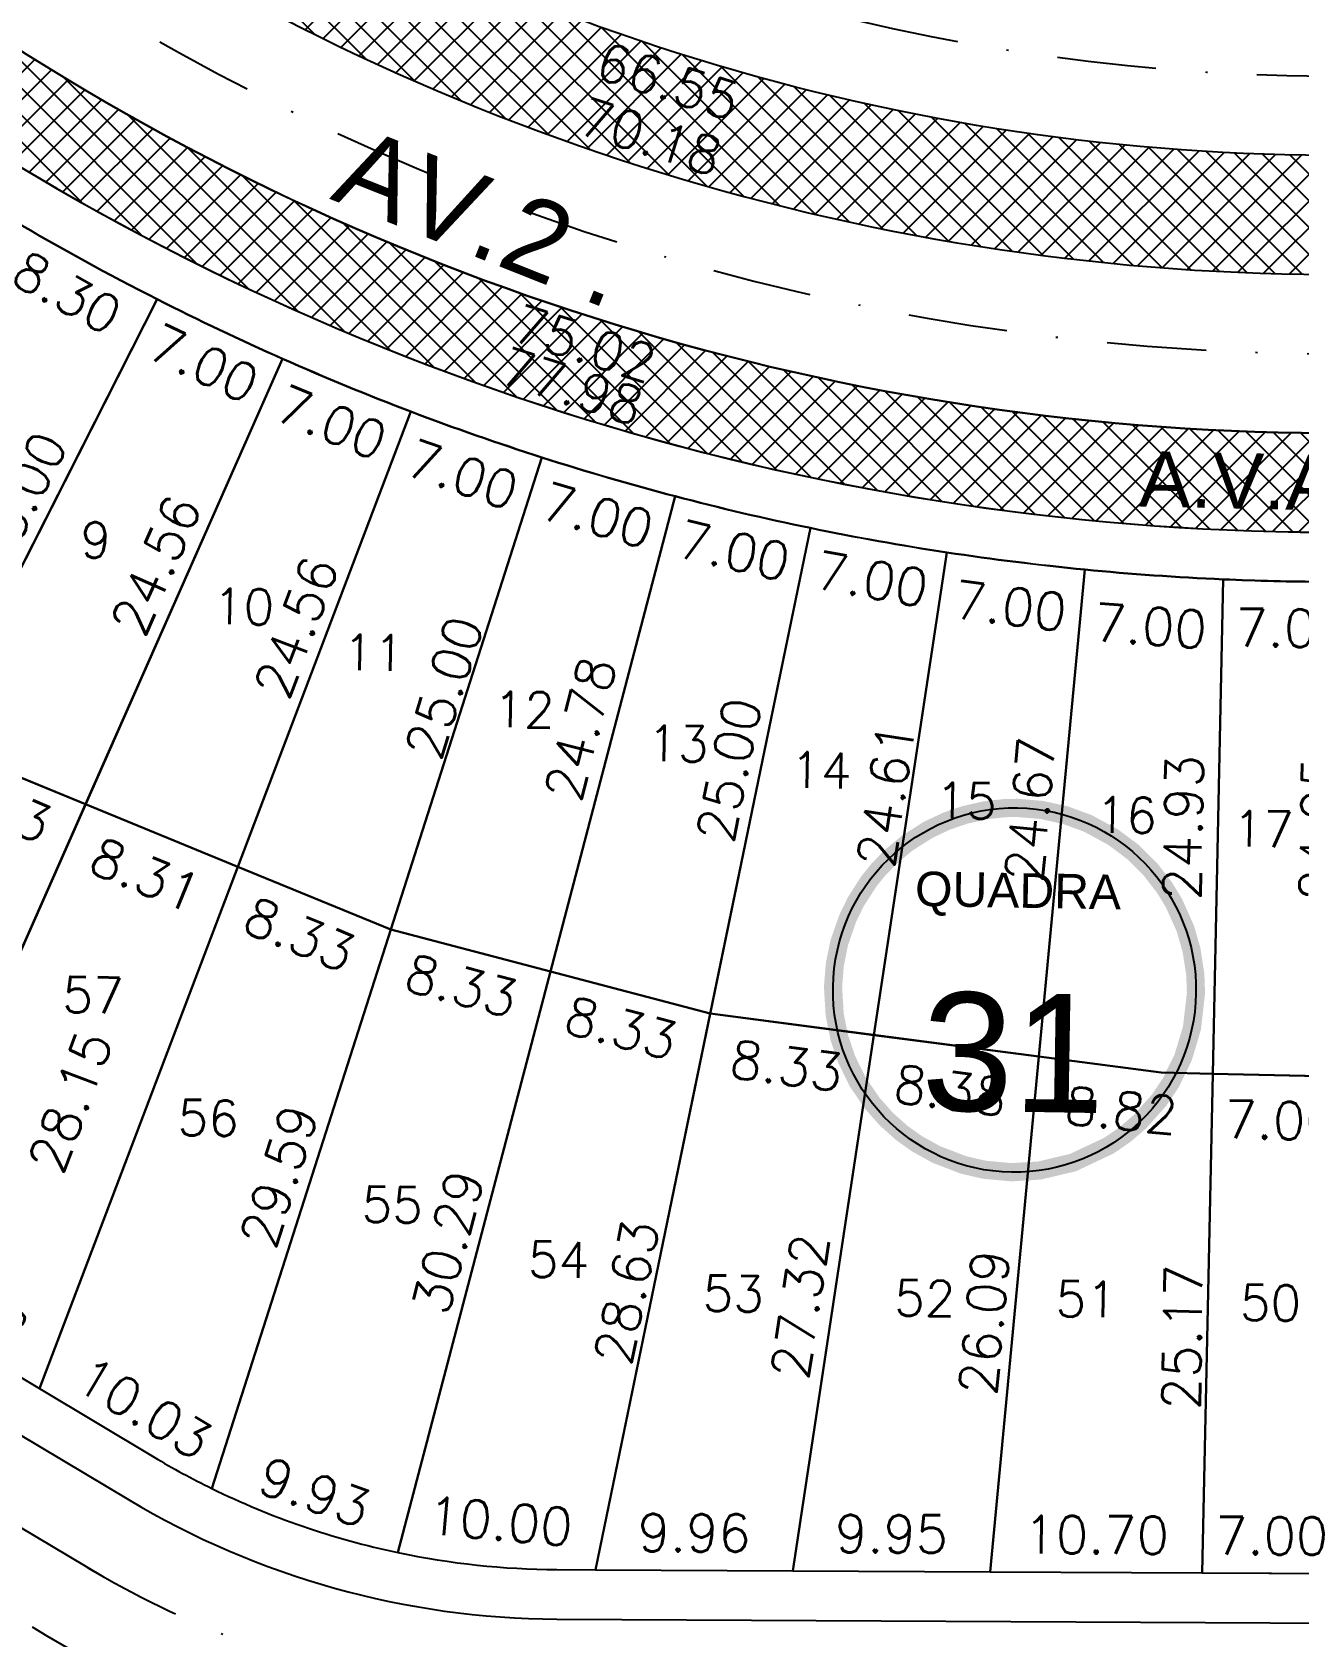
# Model space of a CAD drawing. Header units: millimetres. Extents: x -4430026 to 4783824, y 584 to 9593110.
# Drawn here: x 1683.3 to 1747.2, y 1332.9 to 1413.9 of the extents above; entities that cross this region are included whole.
import ezdxf
from ezdxf.enums import TextEntityAlignment as Align

# ---------------------------------------------------------------- set-up
doc = ezdxf.new("R2010")
doc.units = ezdxf.units.MM
doc.linetypes.add('CONTINUO', pattern=[0])
doc.linetypes.add('DASHDOT', pattern=[1, 0.5, -0.25, 0, -0.25])
for name, color, linetype in [('Bra-Rua Calçadas', 1, 'Continuous'), ('Calçada', 1, 'Continuous'), ('Cota', 8, 'Continuous'), ('EIXO DAS VIAS', 252, 'DASHDOT'), ('Lotes', 2, 'Continuous'), ('Nomes de Ruas', 3, 'Continuous'), ('Numero de lotes', 5, 'Continuous'), ('númeraçãoquadras', 4, 'Continuous'), ('TXT A.VERDES', 7, 'Continuous'), ('Área Verde Alameda etc.', 92, 'Continuous')]:
    doc.layers.add(name, color=color, linetype=linetype)
doc.styles.add('arcad1', font='romans.shx')
doc.styles.add('ARIAL', font='arial.ttf', dxfattribs={"height": 0.25})
doc.styles.add('ROMANS', font='romans.shx')
doc.styles.add('STYLE1', font='sanss___.ttf')
doc.dimstyles.new('BOLA100', dxfattribs={"dimscale": 0, "dimtxt": 1.9, "dimasz": 0.18, "dimexe": 0.18, "dimexo": 0.063, "dimgap": 0, "dimtad": 1, "dimzin": 4, "dimdsep": 46, "dimtxsty": 'ROMANS', "dimcen": 0.09, "dimse1": 1, "dimse2": 1, "dimsd1": 1, "dimsd2": 1, "dimclrt": 256, "dimaunit": 1, "dimadec": 4, "dimazin": 0, "dimtfac": 1.2, "dimtix": 1, "dimtmove": 2, "dimatfit": 3, "dimfxl": 1, "dimtvp": 2, "dimtolj": 1, "dimtzin": 4, "dimarcsym": 0})
pattern_1 = [(45, (-350710.31295, -9590084.73025), (-0.67351920908, 0.67351920908), []), (135, (-350710.31295, -9590084.73025), (-0.67351920908, -0.67351920908), [])]

# ---------------------------------------------------------------- blocks, each defined once
blk = doc.blocks.new('*D4217')
at = {"layer": 'DEFPOINTS', "color": 0}
for p in [(1684.336, 1403.668), (1670.648, 1383.293), (1673.003, 1382.057)]:
    blk.add_point(p, dxfattribs=at)
at = {"layer": 'Cota', "insert": (1675.473, 1394.539), "char_height": 1.9, "attachment_point": 5, "rotation": 62.32789, "style": 'ROMANS'}
blk.add_mtext('\\A1;24.40', dxfattribs=at)
blk = doc.blocks.new('*D4218')
at = {"layer": 'DEFPOINTS', "color": 0}
for p in [(1691.611, 1399.681), (1677.813, 1378.649), (1680.294, 1377.389)]:
    blk.add_point(p, dxfattribs=at)
at = {"layer": 'Cota', "insert": (1682.624, 1390.225), "char_height": 1.9, "attachment_point": 5, "rotation": 63.08278, "style": 'ROMANS'}
blk.add_mtext('\\A1;25.00', dxfattribs=at)
blk = doc.blocks.new('*D4219')
at = {"layer": 'DEFPOINTS', "color": 0}
for p in [(1697.935, 1396.679), (1685.417, 1375.365), (1687.999, 1374.222)]:
    blk.add_point(p, dxfattribs=at)
at = {"layer": 'Cota', "insert": (1689.516, 1386.978), "char_height": 1.9, "attachment_point": 5, "rotation": 66.13311, "style": 'ROMANS'}
blk.add_mtext('\\A1;24.56', dxfattribs=at)
blk = doc.blocks.new('*D4220')
at = {"layer": 'DEFPOINTS', "color": 0}
for p in [(1704.409, 1394.018), (1693.118, 1372.04), (1695.683, 1371.065)]:
    blk.add_point(p, dxfattribs=at)
at = {"layer": 'Cota', "insert": (1696.594, 1383.854), "char_height": 1.9, "attachment_point": 5, "rotation": 69.18343, "style": 'ROMANS'}
blk.add_mtext('\\A1;24.56', dxfattribs=at)
blk = doc.blocks.new('*D4221')
at = {"layer": 'DEFPOINTS', "color": 0}
for p in [(1711.016, 1391.706), (1701.142, 1368.617), (1703.388, 1367.898)]:
    blk.add_point(p, dxfattribs=at)
at = {"layer": 'Cota', "insert": (1704.052, 1380.811), "char_height": 1.9, "attachment_point": 5, "rotation": 72.23376, "style": 'ROMANS'}
blk.add_mtext('\\A1;25.00', dxfattribs=at)
blk = doc.blocks.new('*D4222')
at = {"layer": 'DEFPOINTS', "color": 0}
for p in [(1717.737, 1389.748), (1708.695, 1366.504), (1711.443, 1365.782)]:
    blk.add_point(p, dxfattribs=at)
at = {"layer": 'Cota', "insert": (1710.923, 1378.728), "char_height": 1.9, "attachment_point": 5, "rotation": 75.28408, "style": 'ROMANS'}
blk.add_mtext('\\A1;24.78', dxfattribs=at)
blk = doc.blocks.new('*D4223')
at = {"layer": 'DEFPOINTS', "color": 0}
for p in [(1724.552, 1388.15), (1716.816, 1364.22), (1719.497, 1363.667)]:
    blk.add_point(p, dxfattribs=at)
at = {"layer": 'Cota', "insert": (1718.414, 1376.654), "char_height": 1.9, "attachment_point": 5, "rotation": 78.33441, "style": 'ROMANS'}
blk.add_mtext('\\A1;25.00', dxfattribs=at)
blk = doc.blocks.new('*D4224')
at = {"layer": 'DEFPOINTS', "color": 0}
for p in [(1732.15, 1386.968), (1725.431, 1363.095), (1728.464, 1362.635)]:
    blk.add_point(p, dxfattribs=at)
at = {"layer": 'Cota', "insert": (1726.336, 1375.403), "char_height": 1.9, "attachment_point": 5, "rotation": 81.38473, "style": 'ROMANS'}
blk.add_mtext('\\A1;24.61', dxfattribs=at)
blk = doc.blocks.new('*D4225')
at = {"layer": 'DEFPOINTS', "color": 0}
for p in [(1738.595, 1386.583), (1733.397, 1362.298), (1736.274, 1362.026)]:
    blk.add_point(p, dxfattribs=at)
at = {"layer": 'Cota', "insert": (1733.612, 1374.666), "char_height": 1.9, "attachment_point": 5, "rotation": 84.60077, "style": 'ROMANS'}
blk.add_mtext('\\A1;24.67', dxfattribs=at)
blk = doc.blocks.new('*D4226')
at = {"layer": 'DEFPOINTS', "color": 0}
for p in [(1745.149, 1386.135), (1742.005, 1361.261), (1744.619, 1361.206)]:
    blk.add_point(p, dxfattribs=at)
at = {"layer": 'Cota', "insert": (1741.32, 1373.746), "char_height": 1.9, "attachment_point": 5, "rotation": 88.7822, "style": 'ROMANS'}
blk.add_mtext('\\A1;24.93', dxfattribs=at)
blk = doc.blocks.new('*D4259')
at = {"layer": 'DEFPOINTS', "color": 0}
for p in [(1745.113, 1360.557), (1741.963, 1335.448), (1744.578, 1335.392)]:
    blk.add_point(p, dxfattribs=at)
at = {"layer": 'Cota', "insert": (1741.281, 1348.05), "char_height": 1.9, "attachment_point": 5, "rotation": 88.7822, "style": 'ROMANS'}
blk.add_mtext('\\A1;25.17', dxfattribs=at)
blk = doc.blocks.new('*D4260')
at = {"layer": 'DEFPOINTS', "color": 0}
for p in [(1736.336, 1361.421), (1731.005, 1335.719), (1733.882, 1335.447)]:
    blk.add_point(p, dxfattribs=at)
at = {"layer": 'Cota', "insert": (1731.287, 1348.795), "char_height": 1.9, "attachment_point": 5, "rotation": 84.60077, "style": 'ROMANS'}
blk.add_mtext('\\A1;26.09', dxfattribs=at)
blk = doc.blocks.new('*D4261')
at = {"layer": 'DEFPOINTS', "color": 0}
for p in [(1728.024, 1362.51), (1720.9, 1335.958), (1723.932, 1335.498)]:
    blk.add_point(p, dxfattribs=at)
at = {"layer": 'Cota', "insert": (1722.007, 1349.606), "char_height": 1.9, "attachment_point": 5, "rotation": 81.38473, "style": 'ROMANS'}
blk.add_mtext('\\A1;27.32', dxfattribs=at)
blk = doc.blocks.new('*D4262')
at = {"layer": 'DEFPOINTS', "color": 0}
for p in [(1719.765, 1363.592), (1711.295, 1336.103), (1713.976, 1335.549)]:
    blk.add_point(p, dxfattribs=at)
at = {"layer": 'Cota', "insert": (1713.259, 1350.316), "char_height": 1.9, "attachment_point": 5, "rotation": 78.33441, "style": 'ROMANS'}
blk.add_mtext('\\A1;28.63', dxfattribs=at)
blk = doc.blocks.new('*D4263')
at = {"layer": 'DEFPOINTS', "color": 0}
for p in [(1711.758, 1366.537), (1701.317, 1337.966), (1704.065, 1337.244)]:
    blk.add_point(p, dxfattribs=at)
at = {"layer": 'Cota', "insert": (1704.245, 1352.854), "char_height": 1.9, "attachment_point": 5, "rotation": 75.28408, "style": 'ROMANS'}
blk.add_mtext('\\A1;30.29', dxfattribs=at)
blk = doc.blocks.new('*D4264')
at = {"layer": 'DEFPOINTS', "color": 0}
for p in [(1703.387, 1369.251), (1692.113, 1341.795), (1694.359, 1341.076)]:
    blk.add_point(p, dxfattribs=at)
at = {"layer": 'Cota', "insert": (1695.722, 1356.173), "char_height": 1.9, "attachment_point": 5, "rotation": 72.23376, "style": 'ROMANS'}
blk.add_mtext('\\A1;29.59', dxfattribs=at)
blk = doc.blocks.new('*D4265')
at = {"layer": 'DEFPOINTS', "color": 0}
for p in [(1693.651, 1371.766), (1681.083, 1346.43), (1683.648, 1345.455)]:
    blk.add_point(p, dxfattribs=at)
at = {"layer": 'Cota', "insert": (1685.197, 1359.923), "char_height": 1.9, "attachment_point": 5, "rotation": 69.18343, "style": 'ROMANS'}
blk.add_mtext('\\A1;28.15', dxfattribs=at)
blk = doc.blocks.new('*D4266')
at = {"layer": 'DEFPOINTS', "color": 0}
for p in [(1687.955, 1374.137), (1674.577, 1350.879), (1677.159, 1349.736)]:
    blk.add_point(p, dxfattribs=at)
at = {"layer": 'Cota', "insert": (1679.106, 1363.463), "char_height": 1.9, "attachment_point": 5, "rotation": 66.13311, "style": 'ROMANS'}
blk.add_mtext('\\A1;26.68', dxfattribs=at)
blk = doc.blocks.new('*D4303')
at = {"layer": 'DEFPOINTS', "color": 0}
for p in [(1742.284, 1337.103), (1742.279, 1336.168), (1749.274, 1336.132)]:
    blk.add_point(p, dxfattribs=at)
at = {"layer": 'Cota', "insert": (1745.786, 1338.035), "char_height": 1.9, "attachment_point": 5, "rotation": 359.70531, "style": 'ROMANS'}
blk.add_mtext('\\A1;7.00', dxfattribs=at)
blk = doc.blocks.new('*D4304')
at = {"layer": 'DEFPOINTS', "color": 0}
for p in [(1731.587, 1337.159), (1731.582, 1336.223), (1742.279, 1336.168)]:
    blk.add_point(p, dxfattribs=at)
at = {"layer": 'Cota', "insert": (1736.94, 1338.081), "char_height": 1.9, "attachment_point": 5, "rotation": 359.70531, "style": 'ROMANS'}
blk.add_mtext('\\A1;10.70', dxfattribs=at)
blk = doc.blocks.new('*D4305')
at = {"layer": 'DEFPOINTS', "color": 0}
for p in [(1721.637, 1337.21), (1721.632, 1336.275), (1731.582, 1336.223)]:
    blk.add_point(p, dxfattribs=at)
at = {"layer": 'Cota', "insert": (1726.617, 1338.134), "char_height": 1.9, "attachment_point": 5, "rotation": 359.70531, "style": 'ROMANS'}
blk.add_mtext('\\A1;9.95', dxfattribs=at)
blk = doc.blocks.new('*D4306')
at = {"layer": 'DEFPOINTS', "color": 0}
for p in [(1711.681, 1337.261), (1711.676, 1336.326), (1721.632, 1336.275)]:
    blk.add_point(p, dxfattribs=at)
at = {"layer": 'Cota', "insert": (1716.664, 1338.185), "char_height": 1.9, "attachment_point": 5, "rotation": 359.70531, "style": 'ROMANS'}
blk.add_mtext('\\A1;9.96', dxfattribs=at)
blk = doc.blocks.new('*D4323')
at = {"layer": 'DEFPOINTS', "color": 0}
for p in [(1682.304, 1404.369), (1689.58, 1400.382), (1688.213, 1397.888)]:
    blk.add_point(p, dxfattribs=at)
at = {"layer": 'Cota', "insert": (1685.031, 1400.715), "char_height": 1.9, "attachment_point": 5, "rotation": 331.27507, "style": 'ROMANS'}
blk.add_mtext('\\A1;8.30', dxfattribs=at)
blk = doc.blocks.new('*D4324')
at = {"layer": 'DEFPOINTS', "color": 0}
for p in [(1689.58, 1400.382), (1695.903, 1397.381), (1694.674, 1394.791)]:
    blk.add_point(p, dxfattribs=at)
at = {"layer": 'Cota', "insert": (1691.92, 1397.15), "char_height": 1.9, "attachment_point": 5, "rotation": 334.60794, "style": 'ROMANS'}
blk.add_mtext('\\A1;7.00', dxfattribs=at)
blk = doc.blocks.new('*D4325')
at = {"layer": 'DEFPOINTS', "color": 0}
for p in [(1695.903, 1397.381), (1702.378, 1394.72), (1701.244, 1391.962)]:
    blk.add_point(p, dxfattribs=at)
at = {"layer": 'Cota', "insert": (1698.368, 1394.171), "char_height": 1.9, "attachment_point": 5, "rotation": 337.65827, "style": 'ROMANS'}
blk.add_mtext('\\A1;7.00', dxfattribs=at)
blk = doc.blocks.new('*D4326')
at = {"layer": 'DEFPOINTS', "color": 0}
for p in [(1702.378, 1394.72), (1708.985, 1392.407), (1707.964, 1389.491)]:
    blk.add_point(p, dxfattribs=at)
at = {"layer": 'Cota', "insert": (1704.975, 1391.544), "char_height": 1.9, "attachment_point": 5, "rotation": 340.70859, "style": 'ROMANS'}
blk.add_mtext('\\A1;7.00', dxfattribs=at)
blk = doc.blocks.new('*D4327')
at = {"layer": 'DEFPOINTS', "color": 0}
for p in [(1708.985, 1392.407), (1715.706, 1390.449), (1714.873, 1387.59)]:
    blk.add_point(p, dxfattribs=at)
at = {"layer": 'Cota', "insert": (1711.778, 1389.481), "char_height": 1.9, "attachment_point": 5, "rotation": 343.75892, "style": 'ROMANS'}
blk.add_mtext('\\A1;7.00', dxfattribs=at)
blk = doc.blocks.new('*D4328')
at = {"layer": 'DEFPOINTS', "color": 0}
for p in [(1715.706, 1390.449), (1722.521, 1388.852), (1721.849, 1385.986)]:
    blk.add_point(p, dxfattribs=at)
at = {"layer": 'Cota', "insert": (1718.658, 1387.709), "char_height": 1.9, "attachment_point": 5, "rotation": 346.80924, "style": 'ROMANS'}
blk.add_mtext('\\A1;7.00', dxfattribs=at)
blk = doc.blocks.new('*D4329')
at = {"layer": 'DEFPOINTS', "color": 0}
for p in [(1722.521, 1388.852), (1729.411, 1387.619), (1728.892, 1384.715)]:
    blk.add_point(p, dxfattribs=at)
at = {"layer": 'Cota', "insert": (1725.614, 1386.267), "char_height": 1.9, "attachment_point": 5, "rotation": 349.85957, "style": 'ROMANS'}
blk.add_mtext('\\A1;7.00', dxfattribs=at)
blk = doc.blocks.new('*D4330')
at = {"layer": 'DEFPOINTS', "color": 0}
for p in [(1729.411, 1387.619), (1736.358, 1386.755), (1735.958, 1383.541)]:
    blk.add_point(p, dxfattribs=at)
at = {"layer": 'Cota', "insert": (1732.602, 1384.915), "char_height": 1.9, "attachment_point": 5, "rotation": 352.9099, "style": 'ROMANS'}
blk.add_mtext('\\A1;7.00', dxfattribs=at)
blk = doc.blocks.new('*D4331')
at = {"layer": 'DEFPOINTS', "color": 0}
for p in [(1736.358, 1386.755), (1743.344, 1386.262), (1743.093, 1382.716)]:
    blk.add_point(p, dxfattribs=at)
at = {"layer": 'Cota', "insert": (1739.667, 1383.91), "char_height": 1.9, "attachment_point": 5, "rotation": 355.96089, "style": 'ROMANS'}
blk.add_mtext('\\A1;7.00', dxfattribs=at)
blk = doc.blocks.new('*D4334')
at = {"layer": 'DEFPOINTS', "color": 0}
for p in [(1678.262, 1378.091), (1685.967, 1374.924), (1684.931, 1372.401)]:
    blk.add_point(p, dxfattribs=at)
at = {"layer": 'Cota', "insert": (1681.439, 1374.863), "char_height": 1.9, "attachment_point": 5, "rotation": 337.65827, "style": 'ROMANS'}
blk.add_mtext('\\A1;8.33', dxfattribs=at)
blk = doc.blocks.new('*D4335')
at = {"layer": 'DEFPOINTS', "color": 0}
for p in [(1685.967, 1374.924), (1693.651, 1371.766), (1692.472, 1368.897)]:
    blk.add_point(p, dxfattribs=at)
at = {"layer": 'Cota', "insert": (1688.991, 1371.355), "char_height": 1.9, "attachment_point": 5, "rotation": 337.65827, "style": 'ROMANS'}
blk.add_mtext('\\A1;8.31', dxfattribs=at)
blk = doc.blocks.new('*D4336')
at = {"layer": 'DEFPOINTS', "color": 0}
for p in [(1693.651, 1371.766), (1701.357, 1368.599), (1700.245, 1365.894)]:
    blk.add_point(p, dxfattribs=at)
at = {"layer": 'Cota', "insert": (1696.753, 1368.356), "char_height": 1.9, "attachment_point": 5, "rotation": 337.65827, "style": 'ROMANS'}
blk.add_mtext('\\A1;8.33', dxfattribs=at)
blk = doc.blocks.new('*D4337')
at = {"layer": 'DEFPOINTS', "color": 0}
for p in [(1701.357, 1368.599), (1709.411, 1366.484), (1708.704, 1363.793)]:
    blk.add_point(p, dxfattribs=at)
at = {"layer": 'Cota', "insert": (1704.918, 1365.77), "char_height": 1.9, "attachment_point": 5, "rotation": 345.28408, "style": 'ROMANS'}
blk.add_mtext('\\A1;8.33', dxfattribs=at)
blk = doc.blocks.new('*D4338')
at = {"layer": 'DEFPOINTS', "color": 0}
for p in [(1709.411, 1366.484), (1717.466, 1364.368), (1716.755, 1361.663)]:
    blk.add_point(p, dxfattribs=at)
at = {"layer": 'Cota', "insert": (1712.969, 1363.64), "char_height": 1.9, "attachment_point": 5, "rotation": 345.28408, "style": 'ROMANS'}
blk.add_mtext('\\A1;8.33', dxfattribs=at)
blk = doc.blocks.new('*D4339')
at = {"layer": 'DEFPOINTS', "color": 0}
for p in [(1717.466, 1364.368), (1725.725, 1363.286), (1725.327, 1360.252)]:
    blk.add_point(p, dxfattribs=at)
at = {"layer": 'Cota', "insert": (1721.321, 1361.735), "char_height": 1.9, "attachment_point": 5, "rotation": 352.53749, "style": 'ROMANS'}
blk.add_mtext('\\A1;8.33', dxfattribs=at)
blk = doc.blocks.new('*D4340')
at = {"layer": 'DEFPOINTS', "color": 0}
for p in [(1725.725, 1363.286), (1734.037, 1362.198), (1733.618, 1359.003)]:
    blk.add_point(p, dxfattribs=at)
at = {"layer": 'Cota', "insert": (1729.586, 1360.49), "char_height": 1.9, "attachment_point": 5, "rotation": 352.53749, "style": 'ROMANS'}
blk.add_mtext('\\A1;8.38', dxfattribs=at)
blk = doc.blocks.new('*D4341')
at = {"layer": 'DEFPOINTS', "color": 0}
for p in [(1734.037, 1362.198), (1742.814, 1361.334), (1742.496, 1358.107)]:
    blk.add_point(p, dxfattribs=at)
at = {"layer": 'Cota', "insert": (1738.201, 1359.485), "char_height": 1.9, "attachment_point": 5, "rotation": 354.37686, "style": 'ROMANS'}
blk.add_mtext('\\A1;8.82', dxfattribs=at)
blk = doc.blocks.new('*D4345')
at = {"layer": 'DEFPOINTS', "color": 0}
for p in [(1675.171, 1350.523), (1684.111, 1346.23), (1683.648, 1345.455)]:
    blk.add_point(p, dxfattribs=at)
at = {"layer": 'Cota', "insert": (1680.361, 1349.579), "char_height": 1.9, "attachment_point": 5, "rotation": 329.12385, "style": 'ROMANS'}
blk.add_mtext('\\A1;9.88', dxfattribs=at)
blk = doc.blocks.new('*D4346')
at = {"layer": 'DEFPOINTS', "color": 0}
for p in [(1683.648, 1345.455), (1692.722, 1341.081), (1692.329, 1340.424)]:
    blk.add_point(p, dxfattribs=at)
at = {"layer": 'Cota', "insert": (1688.904, 1344.471), "char_height": 1.9, "attachment_point": 5, "rotation": 329.12385, "style": 'ROMANS'}
blk.add_mtext('\\A1;10.03', dxfattribs=at)
blk = doc.blocks.new('*D4347')
at = {"layer": 'DEFPOINTS', "color": 0}
for p in [(1692.329, 1340.424), (1701.899, 1337.716), (1701.718, 1337.191)]:
    blk.add_point(p, dxfattribs=at)
at = {"layer": 'Cota', "insert": (1697.513, 1340.231), "char_height": 1.9, "attachment_point": 5, "rotation": 340.99794, "style": 'ROMANS'}
blk.add_mtext('\\A1;9.93', dxfattribs=at)
blk = doc.blocks.new('*D4348')
at = {"layer": 'DEFPOINTS', "color": 0}
for p in [(1701.718, 1337.191), (1711.768, 1337.389), (1711.676, 1336.326)]:
    blk.add_point(p, dxfattribs=at)
at = {"layer": 'Cota', "insert": (1706.871, 1338.768), "char_height": 1.9, "attachment_point": 5, "rotation": 355.03562, "style": 'ROMANS'}
blk.add_mtext('\\A1;10.00', dxfattribs=at)
blk = doc.blocks.new('*D7241')
at = {"layer": 'DEFPOINTS', "color": 0}
for p in [(1749.415, 1386.147), (1750.337, 1386.128, 51.854), (1749.807, 1361.185, 51.854)]:
    blk.add_point(p, dxfattribs=at)
at = {"layer": 'Cota', "insert": (1748.2, 1373.696), "char_height": 1.9, "attachment_point": 5, "rotation": 88.7822, "style": 'ROMANS'}
blk.add_mtext('\\A1;24.95', dxfattribs=at)
blk = doc.blocks.new('NUM_quadra')
at = {"color": 6, "const_width": 0.02}
blk.add_lwpolyline([(-0.0134, 0.1996), (-0.034, 0.1971), (-0.0579, 0.1914), (-0.0779, 0.1842), (-0.0981, 0.1743), (-0.1208, 0.1594), (-0.1377, 0.145), (-0.1521, 0.1299), (-0.1625, 0.1166), (-0.1764, 0.0942), (-0.1852, 0.0754), (-0.1941, 0.0483), (-0.1985, 0.0243), (-0.2, 0), (-0.1977, -0.0299), (-0.1921, -0.0556), (-0.1839, -0.0786), (-0.1713, -0.1033), (-0.1546, -0.1269), (-0.1389, -0.1439), (-0.1219, -0.1586), (-0.1046, -0.1705), (-0.0831, -0.1819), (-0.0531, -0.1928), (-0.0302, -0.1977), (0, -0.2), (0.0309, -0.1976), (0.0677, -0.1882), (0.1069, -0.169), (0.124, -0.1569), (0.1407, -0.1421), (0.1614, -0.1181), (0.1737, -0.0992), (0.187, -0.071), (0.1962, -0.0386), (0.2, 0), (0.1989, 0.0205), (0.1943, 0.0473), (0.1871, 0.0707), (0.1741, 0.0984), (0.1635, 0.1151), (0.1472, 0.1354), (0.1285, 0.1533), (0.1063, 0.1694), (0.0782, 0.1841), (0.0533, 0.1928), (0.0267, 0.1982), (0, 0.2)], close=True, dxfattribs=at)
blk.add_circle((0, 0), 0.2)
at = {"color": 3, "insert": (-0.1114, 0.1285), "char_height": 0.038, "width": 0.2663, "attachment_point": 1, "style": 'STYLE1'}
blk.add_mtext('\\fArial|b0|i0|c0|p34;QUADRA', dxfattribs=at)
at = {"color": 3, "style": 'STYLE1'}
blk.add_attdef('00', text='', height=0.13, dxfattribs=at).set_placement((0, -0.1335), align=Align.CENTER)

msp = doc.modelspace()

# ---------------------------------------------------------------- hatches: boundary and pattern name
at = {"layer": 'Área Verde Alameda etc.'}
h = msp.add_hatch(dxfattribs=at)
h.set_pattern_fill('ANSI37', color=256, scale=0.3, style=0)
h.set_pattern_definition(pattern_1)
h.paths.add_polyline_path([(1868.938, 1405.018, 0.414214), (1866.948, 1407.028), (1748.544, 1407.637, -0.152407), (1686.084, 1427.482), (1660.887, 1444.64, 0.418432), (1658.092, 1444.089), (1656.989, 1442.418, 0.41003), (1657.533, 1439.663), (1682.647, 1422.564, 0.152407), (1748.513, 1401.637), (1866.917, 1401.028, 0.414214), (1868.928, 1403.018)])
h = msp.add_hatch(dxfattribs=at)
h.set_pattern_fill('ANSI37', color=256, scale=0.3, style=0)
h.set_pattern_definition(pattern_1)
h.paths.add_polyline_path([(1862.876, 1393.049), (1819.877, 1393.27), (1799.877, 1393.373), (1748.472, 1393.637, -0.152407), (1678.063, 1416.007), (1655.081, 1432.074, 0.151755), (1652.82, 1432.795, 0.254017), (1649.451, 1430.999), (1648.959, 1430.253), (1675.198, 1411.91), (1675.249, 1411.874, 0.152285), (1748.447, 1388.637), (1799.851, 1388.373), (1819.851, 1388.27), (1868.767, 1388.019, 0.075214), (1868.215, 1389.727, 0.282974)])

# ---------------------------------------------------------------- linework, layer by layer
at = {"layer": 'Bra-Rua Calçadas'}
for points in [[(1686.084, 1427.482), (1660.887, 1444.64, 0.418432), (1658.092, 1444.089), (1656.989, 1442.418, 0.41003), (1657.533, 1439.663), (1682.647, 1422.564, 0.152407), (1748.513, 1401.637), (1866.917, 1401.028, 0.414214), (1868.928, 1403.018), (1868.938, 1405.018, 0.414214), (1866.948, 1407.028), (1748.544, 1407.637, -0.152407)], [(1678.063, 1416.007), (1655.081, 1432.074, 0.151755), (1652.82, 1432.795, 0.254017), (1649.451, 1430.999), (1648.959, 1430.253), (1675.198, 1411.91), (1675.249, 1411.874, 0.152285), (1748.447, 1388.637), (1799.851, 1388.373), (1819.851, 1388.27), (1868.767, 1388.019, 0.075214), (1868.215, 1389.727, 0.282974), (1862.876, 1393.049), (1819.877, 1393.27), (1799.877, 1393.373), (1748.472, 1393.637, -0.152407)]]:
    msp.add_lwpolyline(points, format="xyb", close=True, dxfattribs=at)
at = {"layer": 'Calçada', "lineweight": -3}
for p, q in [((1620.851, 1380.09), (1688.136, 1339.858)), ((1620.851, 1380.09), (1688.136, 1339.858)), ((1709.728, 1333.836), (1862.568, 1333.05)), ((1709.728, 1333.836), (1862.568, 1333.05))]:
    msp.add_line(p, q, dxfattribs=at)
for centre, radius, start, end in [((1749.11, 1517.636), 124, 235.04301, 269.70531), ((1749.11, 1517.636), 124, 235.04301, 269.70531), ((1749.11, 1517.636), 124, 235.04301, 269.70531), ((1749.11, 1517.636), 124, 235.04301, 269.70531), ((1749.11, 1517.636), 129, 235.04301, 269.70531), ((1709.947, 1376.335), 42.5, 239.12385, 269.70531), ((1709.947, 1376.335), 42.5, 239.12385, 269.70531), ((1709.961, 1376.436), 50.6, 238.16359, 269.69006), ((1709.961, 1376.436), 50.6, 238.16359, 269.69006)]:
    msp.add_arc(centre, radius, start, end, dxfattribs=at)
at = {"layer": 'EIXO DAS VIAS', "ltscale": 10}
msp.add_line((1686.887, 1335.945, 103.708), (1610.74, 1381.475, 103.708), dxfattribs=at)
at = {"layer": 'EIXO DAS VIAS', "ltscale": 10, "elevation": 103.708}
for points in [[(1688.376, 1430.76, 0.152407), (1748.565, 1411.637), (1748.57, 1411.637)], [(1748.493, 1397.637, -0.150327), (1681.157, 1418.73)]]:
    msp.add_lwpolyline(points, format="xyb", dxfattribs=at)
at = {"layer": 'EIXO DAS VIAS', "ltscale": 10}
msp.add_arc((1709.947, 1376.335, 103.708), 46.5, 239.12385, 269.70531, dxfattribs=at)
at = {"layer": 'Lotes', "lineweight": -3, "ltscale": 10}
for p, q in [((1689.58, 1400.382), (1666.805, 1355.525)), ((1695.903, 1397.381), (1675.171, 1350.523)), ((1702.378, 1394.72), (1683.648, 1345.455)), ((1708.985, 1392.407), (1692.329, 1340.424)), ((1715.706, 1390.449), (1701.718, 1337.191)), ((1722.521, 1388.852), (1711.676, 1336.326)), ((1729.411, 1387.619), (1721.632, 1336.275)), ((1736.358, 1386.755), (1731.582, 1336.223)), ((1743.344, 1386.262), (1742.279, 1336.168)), ((1678.262, 1378.091), (1701.357, 1368.599)), ((1701.357, 1368.599), (1717.466, 1364.368)), ((1740.212, 1361.389), (1717.466, 1364.368)), ((1740.212, 1361.389), (1753.211, 1361.113))]:
    msp.add_line(p, q, dxfattribs=at)
at = {"layer": 'Lotes', "linetype": 'CONTINUO', "lineweight": -3}
for p, q in [((1678.262, 1378.091), (1689.58, 1400.382)), ((1689.58, 1400.382), (1678.262, 1378.091)), ((1685.967, 1374.924), (1695.903, 1397.381)), ((1695.903, 1397.381), (1685.967, 1374.924)), ((1693.651, 1371.766), (1702.378, 1394.72)), ((1702.378, 1394.72), (1693.651, 1371.766)), ((1701.357, 1368.599), (1708.985, 1392.407)), ((1708.985, 1392.407), (1701.357, 1368.599)), ((1709.411, 1366.484), (1715.706, 1390.449)), ((1715.706, 1390.449), (1709.411, 1366.484)), ((1717.466, 1364.368), (1722.521, 1388.852)), ((1722.521, 1388.852), (1717.466, 1364.368)), ((1725.725, 1363.286), (1729.411, 1387.619)), ((1729.411, 1387.619), (1725.725, 1363.286)), ((1734.037, 1362.198), (1736.358, 1386.755)), ((1736.358, 1386.755), (1734.037, 1362.198)), ((1742.814, 1361.334), (1743.344, 1386.262)), ((1743.344, 1386.262), (1742.814, 1361.334)), ((1685.967, 1374.924), (1678.262, 1378.091)), ((1678.262, 1378.091), (1685.967, 1374.924)), ((1685.967, 1374.924), (1675.171, 1350.523)), ((1675.171, 1350.523), (1685.967, 1374.924)), ((1693.651, 1371.766), (1685.967, 1374.924)), ((1685.967, 1374.924), (1693.651, 1371.766)), ((1693.651, 1371.766), (1683.648, 1345.455)), ((1683.648, 1345.455), (1693.651, 1371.766)), ((1701.357, 1368.599), (1693.651, 1371.766)), ((1693.651, 1371.766), (1701.357, 1368.599)), ((1701.357, 1368.599), (1692.329, 1340.424)), ((1692.329, 1340.424), (1701.357, 1368.599)), ((1709.411, 1366.484), (1701.357, 1368.599)), ((1701.357, 1368.599), (1709.411, 1366.484)), ((1709.411, 1366.484), (1701.718, 1337.191)), ((1701.718, 1337.191), (1709.411, 1366.484)), ((1717.466, 1364.368), (1709.411, 1366.484)), ((1709.411, 1366.484), (1717.466, 1364.368)), ((1717.466, 1364.368), (1711.676, 1336.326)), ((1711.676, 1336.326), (1717.466, 1364.368)), ((1725.725, 1363.286), (1717.466, 1364.368)), ((1717.466, 1364.368), (1725.725, 1363.286)), ((1725.725, 1363.286), (1721.632, 1336.275)), ((1721.632, 1336.275), (1725.725, 1363.286)), ((1734.037, 1362.198), (1725.725, 1363.286)), ((1725.725, 1363.286), (1734.037, 1362.198)), ((1734.037, 1362.198), (1731.582, 1336.223)), ((1731.582, 1336.223), (1734.037, 1362.198)), ((1740.212, 1361.389), (1734.037, 1362.198)), ((1734.037, 1362.198), (1740.212, 1361.389)), ((1742.814, 1361.334), (1740.212, 1361.389)), ((1740.212, 1361.389), (1742.814, 1361.334)), ((1742.814, 1361.334), (1742.279, 1336.168)), ((1742.279, 1336.168), (1742.814, 1361.334)), ((1749.807, 1361.185), (1742.814, 1361.334)), ((1742.814, 1361.334), (1749.807, 1361.185)), ((1675.171, 1350.523), (1683.648, 1345.455)), ((1683.648, 1345.455), (1689.419, 1342.004)), ((1709.741, 1336.336), (1711.676, 1336.326)), ((1711.676, 1336.326), (1721.632, 1336.275)), ((1721.632, 1336.275), (1731.582, 1336.223)), ((1731.582, 1336.223), (1742.279, 1336.168)), ((1742.279, 1336.168), (1749.274, 1336.132))]:
    msp.add_line(p, q, dxfattribs=at)
at = {"layer": 'Lotes'}
for points in [[(1670.972, 1382.759), (1678.262, 1378.091), (1689.58, 1400.382, -0.015777), (1682.304, 1404.369)], [(1678.262, 1378.091), (1685.967, 1374.924), (1695.903, 1397.381, -0.01331), (1689.58, 1400.382)], [(1685.967, 1374.924), (1693.651, 1371.766), (1702.378, 1394.72, -0.01331), (1695.903, 1397.381)], [(1693.651, 1371.766), (1701.357, 1368.599), (1708.985, 1392.407, -0.01331), (1702.378, 1394.72)], [(1701.357, 1368.599), (1709.411, 1366.484), (1715.706, 1390.449, -0.01331), (1708.985, 1392.407)], [(1709.411, 1366.484), (1717.466, 1364.368), (1722.521, 1388.852, -0.01331), (1715.706, 1390.449)], [(1717.466, 1364.368), (1725.725, 1363.286), (1729.411, 1387.619, -0.01331), (1722.521, 1388.852)], [(1729.411, 1387.619), (1725.725, 1363.286), (1734.037, 1362.198), (1736.358, 1386.755, -0.01331)], [(1736.358, 1386.755), (1734.037, 1362.198), (1740.212, 1361.389), (1742.814, 1361.334), (1743.344, 1386.262, -0.013316)], [(1743.344, 1386.262), (1742.814, 1361.334), (1749.807, 1361.185), (1750.337, 1386.128), (1748.434, 1386.137, -0.009681)], [(1693.651, 1371.766), (1683.648, 1345.455), (1689.419, 1342.004, 0.020702), (1692.329, 1340.424), (1701.357, 1368.599)], [(1701.357, 1368.599), (1692.329, 1340.424, 0.062303), (1701.718, 1337.191), (1709.411, 1366.484)], [(1709.411, 1366.484), (1701.718, 1337.191, 0.050558), (1709.741, 1336.336), (1711.676, 1336.326), (1717.466, 1364.368)]]:
    msp.add_lwpolyline(points, format="xyb", close=True, dxfattribs=at)
for points in [[(1678.262, 1378.091), (1666.805, 1355.525), (1675.171, 1350.523), (1685.967, 1374.924)], [(1685.967, 1374.924), (1675.171, 1350.523), (1683.648, 1345.455), (1693.651, 1371.766)], [(1717.466, 1364.368), (1711.676, 1336.326), (1721.632, 1336.275), (1725.725, 1363.286)], [(1725.725, 1363.286), (1721.632, 1336.275), (1731.582, 1336.223), (1734.037, 1362.198)], [(1734.037, 1362.198), (1731.582, 1336.223), (1742.279, 1336.168), (1742.814, 1361.334), (1740.212, 1361.389)], [(1742.814, 1361.334), (1742.279, 1336.168), (1749.274, 1336.132), (1749.807, 1361.185)]]:
    msp.add_lwpolyline(points, close=True, dxfattribs=at)
at = {"layer": 'Lotes', "linetype": 'CONTINUO', "lineweight": -3}
for centre, radius, start, end in [((1749.11, 1517.636), 131.5, 239.46735, 243.08278), ((1749.11, 1517.636), 131.5, 243.08278, 246.13311), ((1749.11, 1517.636), 131.5, 246.13311, 249.18343), ((1749.11, 1517.636), 131.5, 249.18343, 252.23376), ((1749.11, 1517.636), 131.5, 252.23376, 255.28408), ((1749.11, 1517.636), 131.5, 255.28408, 258.33441), ((1749.11, 1517.636), 131.5, 258.33441, 261.38473), ((1749.11, 1517.636), 131.5, 261.38473, 264.43506), ((1749.11, 1517.636), 131.5, 264.43506, 267.48673), ((1749.11, 1517.636), 131.5, 267.48673, 269.70531), ((1709.947, 1376.335), 40, 239.12385, 243.86771), ((1709.947, 1376.335), 40, 243.86771, 258.12816), ((1709.947, 1376.335), 40, 258.12816, 269.70531)]:
    msp.add_arc(centre, radius, start, end, dxfattribs=at)
at = {"layer": 'Área Verde Alameda etc.'}
for points in [[(1686.084, 1427.482), (1660.887, 1444.64, 0.418432), (1658.092, 1444.089), (1656.989, 1442.418, 0.41003), (1657.533, 1439.663), (1682.647, 1422.564, 0.152407), (1748.513, 1401.637), (1866.917, 1401.028, 0.414214), (1868.928, 1403.018), (1868.938, 1405.018, 0.414214), (1866.948, 1407.028), (1748.544, 1407.637, -0.152407)], [(1678.063, 1416.007), (1655.081, 1432.074, 0.151755), (1652.82, 1432.795, 0.254017), (1649.451, 1430.999), (1648.959, 1430.253), (1675.198, 1411.91), (1675.249, 1411.874, 0.152285), (1748.447, 1388.637), (1799.851, 1388.373), (1819.851, 1388.27), (1868.767, 1388.019, 0.075214), (1868.215, 1389.727, 0.282974), (1862.876, 1393.049), (1819.877, 1393.27), (1799.877, 1393.373), (1748.472, 1393.637, -0.152407)]]:
    msp.add_lwpolyline(points, format="xyb", close=True, dxfattribs=at)

# ---------------------------------------------------------------- block references
at = {"layer": 'númeraçãoquadras', "linetype": 'ByBlock', "extrusion": (0.084411, -0.001453, 0.99643)}
ref = msp.add_blockref('NUM_quadra', (1395.173, -1694.138, 248.363), dxfattribs=dict(at, xscale=45.93175888075766, yscale=45.93175888024863, zscale=45.93175853019476, rotation=270.0385460294471))
ref.add_attrib('00', '31', dxfattribs={"layer": '0', "color": 3, "extrusion": (0.084411, -0.001453, 0.99643), "height": 5.9711, "rotation": 270.03855, "style": 'STYLE1'}).set_placement((1389.043, -1694.142, 248.363), align=Align.CENTER)

# ---------------------------------------------------------------- texts
at = {"layer": 'Cota', "char_height": 1.9, "attachment_point": 5, "style": 'ROMANS'}
for s, insert, rotation in [('\\A1;66.55', (1715.35, 1411.378), 342.37416), ('\\A1;70.18', (1714.462, 1408.582), 342.37416), ('\\A1;75.02', (1711.145, 1398.141), 342.37416), ('\\A1;77.98', (1710.493, 1395.99), 342.38784), ('\\A1;7.00', (1746.814, 1383.804), 359.36915), ('\\A1;7.00', (1746.262, 1358.98), 358.7822)]:
    msp.add_mtext(s, dxfattribs=dict(at, insert=insert, rotation=rotation))
at = {"layer": 'Nomes de Ruas', "extrusion": (-0.071248, 0.049303, 0.996239), "style": 'ARIAL'}
msp.add_text('AV.2 .', height=4, rotation=102.96746, dxfattribs=at).set_placement((-2125.741, 601.401, -52.304), align=Align.MIDDLE_CENTER)
at = {"layer": 'Numero de lotes', "style": 'arcad1'}
for s, p in [('9', (1686.479, 1388.247, 103.708)), ('10', (1693.941, 1384.887, 103.708)), ('11', (1700.5, 1382.566, 103.708)), ('12', (1708.088, 1379.693, 103.708)), ('13', (1715.845, 1377.976, 103.708)), ('14', (1723.054, 1376.641, 103.708)), ('15', (1730.378, 1375.101, 103.708)), ('16', (1738.454, 1374.372, 103.708)), ('17', (1745.363, 1373.673, 103.708)), ('57', (1686.345, 1365.301, 103.708)), ('56', (1692.158, 1359.105, 103.708)), ('55', (1701.439, 1354.733, 103.708)), ('54', (1709.824, 1351.967, 103.708)), ('53', (1718.637, 1350.248, 103.708)), ('52', (1728.296, 1350.015, 103.708)), ('51', (1736.433, 1349.972, 103.708)), ('50', (1745.73, 1349.785, 103.708))]:
    msp.add_text(s, height=1.8, rotation=358.97539, dxfattribs=at).set_placement(p, align=Align.MIDDLE_CENTER)
at = {"layer": 'TXT A.VERDES', "linetype": 'CONTINUO', "insert": (1739.132, 1392.737, 103.708), "char_height": 2.8, "width": 43.98267, "attachment_point": 1, "rotation": 358.78803, "style": 'arcad1'}
msp.add_mtext('{\\fArial|b0|i0|c0|p34;A.V.A 10}', dxfattribs=at)

# ---------------------------------------------------------------- dimensions: what is measured, and where the dimension line sits
at = {"layer": 'Cota'}
for p1, p2, distance, picture, middle in [((1682.304, 1404.369), (1689.58, 1400.382), -2.844, '*D4323', (1685.031, 1400.715)), ((1684.336, 1403.668), (1673.003, 1382.057), -2.66, '*D4217', (1675.473, 1394.539)), ((1689.58, 1400.382), (1695.903, 1397.381), -2.867, '*D4324', (1691.92, 1397.15)), ((1691.611, 1399.681), (1680.294, 1377.389), -2.782, '*D4218', (1682.624, 1390.225)), ((1697.935, 1396.679), (1687.999, 1374.222), -2.823, '*D4219', (1689.516, 1386.978)), ((1695.903, 1397.381), (1702.378, 1394.72), -2.982, '*D4325', (1698.368, 1394.171)), ((1702.378, 1394.72), (1708.985, 1392.407), -3.089, '*D4326', (1704.975, 1391.544)), ((1704.409, 1394.018), (1695.683, 1371.065), -2.743, '*D4220', (1696.594, 1383.854)), ((1708.985, 1392.407), (1715.706, 1390.449), -2.978, '*D4327', (1711.778, 1389.481)), ((1711.016, 1391.706), (1703.388, 1367.898), -2.358, '*D4221', (1704.052, 1380.811)), ((1715.706, 1390.449), (1722.521, 1388.852), -2.944, '*D4328', (1718.658, 1387.709)), ((1717.737, 1389.748), (1711.443, 1365.782), -2.841, '*D4222', (1710.923, 1378.728)), ((1722.521, 1388.852), (1729.411, 1387.619), -2.95, '*D4329', (1725.614, 1386.267)), ((1724.552, 1388.15), (1719.497, 1363.667), -2.737, '*D4223', (1718.414, 1376.654)), ((1732.15, 1386.968), (1728.464, 1362.635), -3.067, '*D4224', (1726.336, 1375.403)), ((1729.411, 1387.619), (1736.358, 1386.755), -3.239, '*D4330', (1732.602, 1384.915)), ((1738.595, 1386.583), (1736.274, 1362.026), -2.889, '*D4225', (1733.612, 1374.666)), ((1736.358, 1386.755), (1743.344, 1386.262), -3.555, '*D4331', (1739.667, 1383.91)), ((1745.149, 1386.135), (1744.619, 1361.206), -2.615, '*D4226', (1741.32, 1373.746)), ((1749.807, 1361.185), (1750.337, 1386.128), 0.922, '*D7241', (1748.2, 1373.696, -51.854)), ((1678.262, 1378.091), (1685.967, 1374.924), -2.727, '*D4334', (1681.439, 1374.863)), ((1685.967, 1374.924), (1693.651, 1371.766), -3.102, '*D4335', (1688.991, 1371.355)), ((1693.651, 1371.766), (1701.357, 1368.599), -2.924, '*D4336', (1696.753, 1368.356)), ((1701.357, 1368.599), (1709.411, 1366.484), -2.782, '*D4337', (1704.918, 1365.77)), ((1709.411, 1366.484), (1717.466, 1364.368), -2.797, '*D4338', (1712.969, 1363.64)), ((1717.466, 1364.368), (1725.725, 1363.286), -3.061, '*D4339', (1721.321, 1361.735)), ((1725.725, 1363.286), (1734.037, 1362.198), -3.222, '*D4340', (1729.586, 1360.49)), ((1734.037, 1362.198), (1742.814, 1361.334), -3.242, '*D4341', (1738.201, 1359.485)), ((1692.329, 1340.424), (1701.718, 1337.191), 0.556, '*D4347', (1697.513, 1340.231)), ((1701.718, 1337.191), (1711.676, 1336.326), 1.068, '*D4348', (1706.871, 1338.768))]:
    dim = msp.add_aligned_dim(p1=p1, p2=p2, distance=distance, dimstyle='BOLA100', override={"dimscale": 1}, dxfattribs=at)
    dim.commit()
    dim.dimension.update_dxf_attribs({"geometry": picture, "text_midpoint": middle})
for base, p1, p2, angle, picture, middle in [((1674.577, 1350.879), (1687.955, 1374.137), (1677.159, 1349.736), 66.13311, '*D4266', (1679.106, 1363.463)), ((1681.083, 1346.43), (1693.651, 1371.766), (1683.648, 1345.455), 69.18343, '*D4265', (1685.197, 1359.923)), ((1692.113, 1341.795), (1703.387, 1369.251), (1694.359, 1341.076), 72.23376, '*D4264', (1695.722, 1356.173)), ((1701.317, 1337.966), (1711.758, 1366.537), (1704.065, 1337.244), 75.28408, '*D4263', (1704.245, 1352.854)), ((1711.295, 1336.103), (1719.765, 1363.592), (1713.976, 1335.549), 78.33441, '*D4262', (1713.259, 1350.316)), ((1720.9, 1335.958), (1728.024, 1362.51), (1723.932, 1335.498), 81.38473, '*D4261', (1722.007, 1349.606)), ((1731.005, 1335.719), (1736.336, 1361.421), (1733.882, 1335.447), 84.60077, '*D4260', (1731.287, 1348.795)), ((1741.963, 1335.448), (1745.113, 1360.557), (1744.578, 1335.392), 88.7822, '*D4259', (1741.281, 1348.05)), ((1684.111, 1346.23), (1675.171, 1350.523), (1683.648, 1345.455), 149.12385, '*D4345', (1680.361, 1349.579)), ((1692.722, 1341.081), (1683.648, 1345.455), (1692.329, 1340.424), 149.12385, '*D4346', (1688.904, 1344.471)), ((1711.681, 1337.261), (1721.632, 1336.275), (1711.676, 1336.326), 359.70531, '*D4306', (1716.664, 1338.185)), ((1721.637, 1337.21), (1731.582, 1336.223), (1721.632, 1336.275), 359.70531, '*D4305', (1726.617, 1338.134)), ((1731.587, 1337.159), (1742.279, 1336.168), (1731.582, 1336.223), 359.70531, '*D4304', (1736.94, 1338.081)), ((1742.284, 1337.103), (1749.274, 1336.132), (1742.279, 1336.168), 359.70531, '*D4303', (1745.786, 1338.035))]:
    dim = msp.add_linear_dim(base=base, p1=p1, p2=p2, angle=angle, dimstyle='BOLA100', override={"dimscale": 1}, dxfattribs=at)
    dim.commit()
    dim.dimension.update_dxf_attribs({"geometry": picture, "text_midpoint": middle})

doc.saveas('drawing.dxf')
